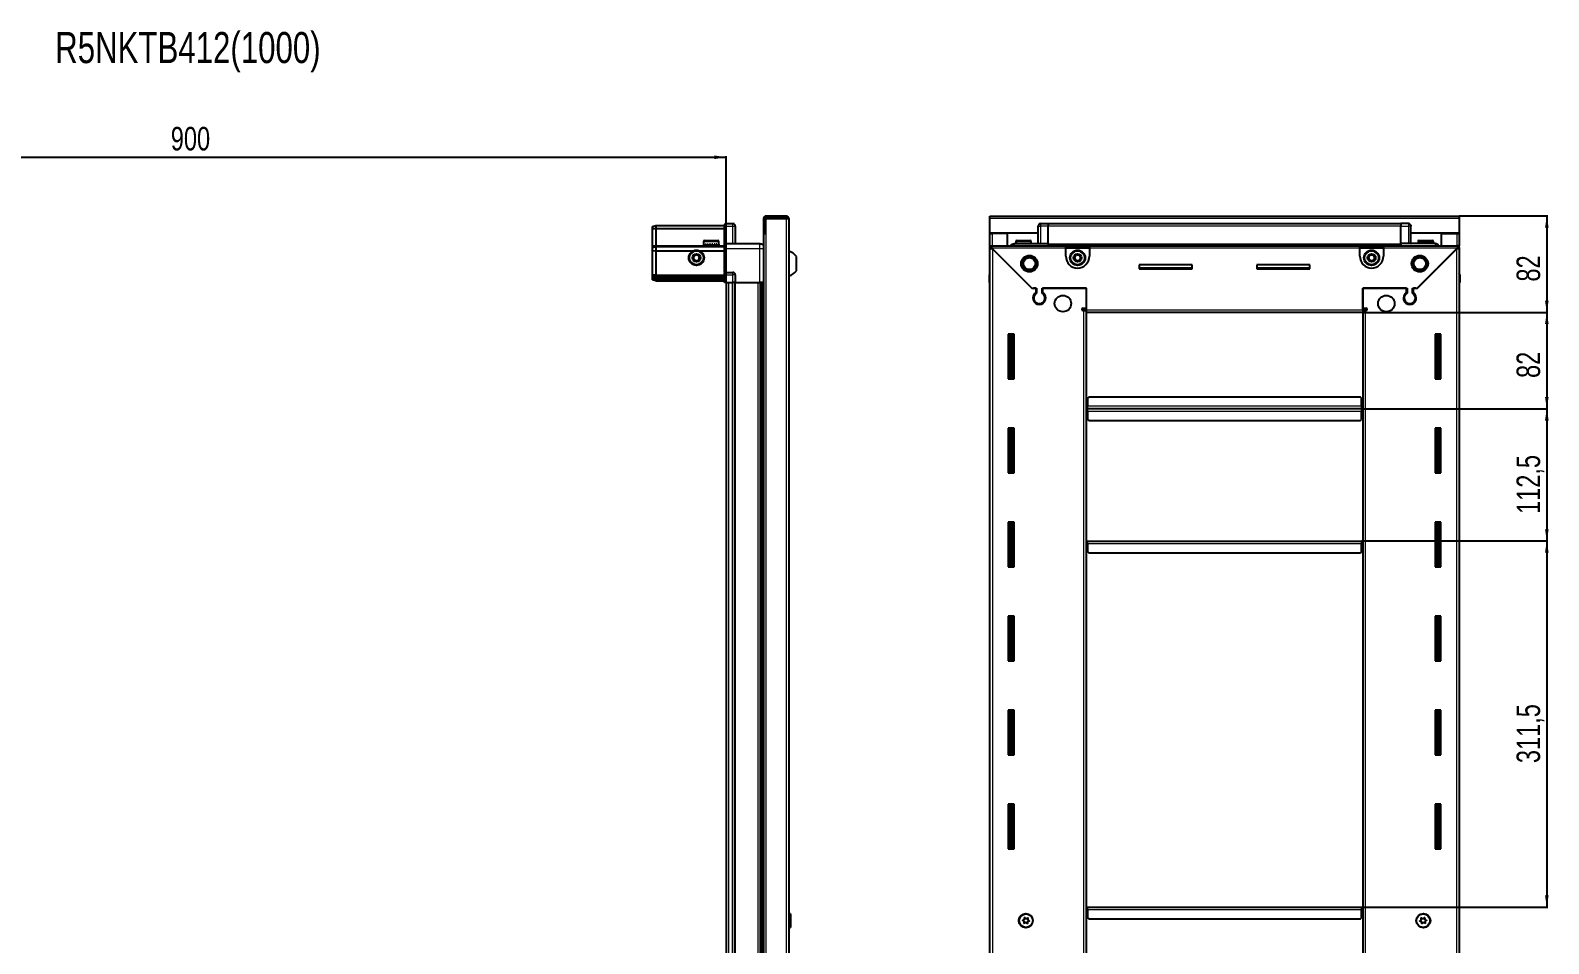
# Model space of a CAD drawing. Header units: millimetres. Extents: x 964 to 3295, y -1059 to 1451.
# Drawn here: x 2004 to 3295, y 674 to 1451 of the extents above; entities that cross this region are included whole.
import ezdxf

# ---------------------------------------------------------------- set-up
doc = ezdxf.new("R2010")
doc.units = ezdxf.units.MM
doc.layers.add('FORMAT', color=7, linetype='Continuous')
doc.styles.add('SLDTEXTSTYLE0', font='TXT', dxfattribs={"width": 0.75})
doc.dimstyles.new('SLDDIMSTYLE0', dxfattribs={"dimtxt": 20, "dimasz": 10, "dimexe": 0, "dimexo": 0.0625, "dimgap": 5, "dimtad": 2, "dimdec": 1, "dimrnd": 1e-09, "dimzin": 12, "dimdsep": 46, "dimtxsty": 'SLDTEXTSTYLE0', "dimsah": 1, "dimcen": 0.09, "dimadec": 0, "dimazin": 3, "dimtfac": 1, "dimtofl": 0, "dimtmove": 0, "dimatfit": 3, "dimfxl": 0, "dimfrac": 2, "dimtolj": 1, "dimtzin": 12, "dimarcsym": 0})

# ---------------------------------------------------------------- blocks, each defined once
blk = doc.blocks.new('_D_5')
at = {"layer": 'FORMAT'}
for p, q in [((1695.1, 1236.6), (1695.1, 1344.1)), ((1695.1, 1343.1), (2595.1, 1343.1)), ((2595.1, 1236.6), (2595.1, 1344.1))]:
    blk.add_line(p, q, dxfattribs=at)
for points in [[(1695.1, 1343.1), (1705.1, 1341.5), (1705.1, 1344.6)], [(2595.1, 1343.1), (2585.1, 1344.6), (2585.1, 1341.5)]]:
    blk.add_solid(points, dxfattribs=at)
at = {"layer": 'FORMAT', "insert": (2123, 1368.9), "char_height": 20, "attachment_point": 1, "style": 'SLDTEXTSTYLE0'}
blk.add_mtext('900', dxfattribs=at)
blk = doc.blocks.new('_D_6')
at = {"layer": 'FORMAT'}
for p, q in [((3218.5, 1293.1), (3294, 1293.1)), ((3293, 1293.1), (3293, 1211.1)), ((3136.5, 1211.1), (3294, 1211.1))]:
    blk.add_line(p, q, dxfattribs=at)
for points in [[(3293, 1293.1), (3291.5, 1283.1), (3294.6, 1283.1)], [(3293, 1211.1), (3294.6, 1221.1), (3291.5, 1221.1)]]:
    blk.add_solid(points, dxfattribs=at)
at = {"layer": 'FORMAT', "insert": (3267.3, 1237.3), "char_height": 20, "attachment_point": 1, "rotation": 90, "style": 'SLDTEXTSTYLE0'}
blk.add_mtext('82', dxfattribs=at)
blk = doc.blocks.new('_D_7')
at = {"layer": 'FORMAT'}
for p, q in [((3136.5, 1211.1), (3294, 1211.1)), ((3293, 1211.1), (3293, 1129.1)), ((3135.5, 1129.1), (3294, 1129.1))]:
    blk.add_line(p, q, dxfattribs=at)
for points in [[(3293, 1211.1), (3291.5, 1201.1), (3294.6, 1201.1)], [(3293, 1129.1), (3294.6, 1139.1), (3291.5, 1139.1)]]:
    blk.add_solid(points, dxfattribs=at)
at = {"layer": 'FORMAT', "insert": (3267.3, 1155.3), "char_height": 20, "attachment_point": 1, "rotation": 90, "style": 'SLDTEXTSTYLE0'}
blk.add_mtext('82', dxfattribs=at)
blk = doc.blocks.new('_D_8')
at = {"layer": 'FORMAT'}
for p, q in [((3135.5, 1129.1), (3294, 1129.1)), ((3293, 1129.1), (3293, 1016.6)), ((3135.5, 1016.6), (3294, 1016.6))]:
    blk.add_line(p, q, dxfattribs=at)
for points in [[(3293, 1129.1), (3291.5, 1119.1), (3294.6, 1119.1)], [(3293, 1016.6), (3294.6, 1026.6), (3291.5, 1026.6)]]:
    blk.add_solid(points, dxfattribs=at)
at = {"layer": 'FORMAT', "insert": (3267.3, 1039.6), "char_height": 20, "attachment_point": 1, "rotation": 90, "style": 'SLDTEXTSTYLE0'}
blk.add_mtext('112,5', dxfattribs=at)
blk = doc.blocks.new('_D_9')
at = {"layer": 'FORMAT'}
for p, q in [((3135.5, 1016.6), (3294, 1016.6)), ((3293, 1016.6), (3293, 705.1)), ((3135.5, 705.1), (3294, 705.1))]:
    blk.add_line(p, q, dxfattribs=at)
for points in [[(3293, 1016.6), (3291.5, 1006.6), (3294.6, 1006.6)], [(3293, 705.1), (3294.6, 715.1), (3291.5, 715.1)]]:
    blk.add_solid(points, dxfattribs=at)
at = {"layer": 'FORMAT', "insert": (3267.3, 827.6), "char_height": 20, "attachment_point": 1, "rotation": 90, "style": 'SLDTEXTSTYLE0'}
blk.add_mtext('311,5', dxfattribs=at)

msp = doc.modelspace()

# ---------------------------------------------------------------- linework, layer by layer
at = {"color": 7, "linetype": 'Continuous', "lineweight": 25}
for p, q in [((2646.38, 1293.07), (2629.08, 1293.07)), ((2646.38, 1291.57), (2629.08, 1291.57)), ((2646.38, 1291.57), (2646.38, 1293.07)), ((2819.54, 1293.07), (3218.54, 1293.07)), ((2819.54, 1290.97), (2819.54, 1293.07)), ((3218.54, 1293.07), (3218.54, 1290.97)), ((2532.48, 1284.27), (2535.48, 1285.07)), ((2532.48, 1282.42), (2532.48, 1284.27)), ((2532.48, 1282.42), (2535.48, 1282.57)), ((2532.48, 1268.07), (2532.48, 1282.42)), ((2535.48, 1285.07), (2535.48, 1282.57)), ((2535.48, 1285.07), (2593.78, 1285.07)), ((2535.48, 1282.57), (2535.48, 1268.07)), ((2535.48, 1282.57), (2593.78, 1282.57)), ((2594.65, 1286.57), (2593.78, 1286.07)), ((2594.65, 1286.57), (2593.78, 1286.07)), ((2593.78, 1286.07), (2593.78, 1284.57)), ((2593.78, 1269.77), (2593.78, 1284.57)), ((2594.98, 1286.57), (2594.65, 1286.57)), ((2594.98, 1286.57), (2594.65, 1286.57)), ((2594.98, 1286.57), (2594.98, 1286.57)), ((2594.98, 1284.57), (2594.98, 1286.57)), ((2594.98, 1286.57), (2600.98, 1286.57)), ((2594.98, 1284.57), (2594.98, 1269.77)), ((2602.98, 1284.57), (2602.98, 1269.57)), ((2626.88, 1278.07), (2626.88, 109.07)), ((2626.88, 1278.07), (2628.98, 1278.07)), ((2626.98, 1290.97), (2626.98, 1278.57)), ((2626.98, 1278.57), (2628.48, 1278.57)), ((2628.48, 1290.97), (2628.48, 1278.57)), ((2628.98, 1278.07), (2628.98, 1290.97)), ((2628.98, 1290.97), (2646.38, 1290.97)), ((2646.38, 1290.97), (2648.48, 1290.97)), ((2648.48, 1290.97), (2648.48, 96.17)), ((2819.54, 1278.57), (2819.54, 1290.97)), ((2860.54, 1278.57), (2819.54, 1278.57)), ((2819.54, 1278.07), (2819.54, 1278.57)), ((2819.54, 1278.07), (2821.64, 1278.07)), ((2819.54, 1267.82), (2819.54, 1278.07)), ((2821.04, 1278.07), (2821.04, 1278.57)), ((2834.54, 1278.07), (2821.64, 1278.07)), ((2834.54, 1267.82), (2834.54, 1278.07)), ((2860.54, 1269.57), (2860.54, 1284.57)), ((2861.22, 1286.07), (2861.22, 1286.07)), ((2862.54, 1286.57), (2869.04, 1286.57)), ((2862.54, 1286.57), (2869.04, 1286.57)), ((2869.04, 1286.57), (2869.04, 1286.57)), ((2869.04, 1286.57), (2869.04, 1286.57)), ((2869.04, 1286.57), (2869.04, 1284.57)), ((3169.04, 1286.42), (2869.04, 1286.42)), ((2869.04, 1269.57), (2869.04, 1284.57)), ((3169.04, 1286.57), (3169.04, 1286.57)), ((3175.54, 1286.57), (3169.04, 1286.57)), ((3175.54, 1286.57), (3169.04, 1286.57)), ((3169.04, 1286.57), (3169.04, 1284.57)), ((3169.04, 1269.57), (3169.04, 1284.57)), ((3177.54, 1284.57), (3177.54, 1284.57)), ((3177.54, 1269.57), (3177.54, 1284.57)), ((3218.54, 1278.57), (3177.54, 1278.57)), ((3203.54, 1267.82), (3203.54, 1278.07)), ((3203.54, 1278.07), (3216.44, 1278.07)), ((3216.44, 1278.07), (3218.54, 1278.07)), ((3217.04, 1278.07), (3217.04, 1278.57)), ((3218.54, 1290.97), (3218.54, 1278.57)), ((3218.54, 1278.07), (3218.54, 1278.57)), ((3218.54, 1278.07), (3218.54, 1267.82)), ((2532.48, 1266.27), (2532.48, 1268.07)), ((2532.48, 1266.27), (2535.48, 1267.07)), ((2532.48, 1263.24), (2532.48, 1266.27)), ((2535.48, 1268.07), (2535.48, 1267.07)), ((2535.48, 1267.07), (2535.48, 1263.57)), ((2535.48, 1267.07), (2593.78, 1267.07)), ((2575.98, 1271.47), (2575.98, 1268.57)), ((2575.98, 1268.57), (2576.02, 1268.57)), ((2576.14, 1269.07), (2576.02, 1269.07)), ((2576.02, 1269.07), (2576.02, 1268.57)), ((2576.02, 1268.57), (2576.14, 1268.57)), ((2576.14, 1269.07), (2576.14, 1268.57)), ((2576.14, 1268.57), (2576.55, 1268.57)), ((2576.89, 1269.07), (2576.55, 1269.07)), ((2576.55, 1269.07), (2576.55, 1268.57)), ((2576.55, 1268.57), (2576.89, 1268.57)), ((2576.78, 1272.27), (2588.18, 1272.27)), ((2576.89, 1269.07), (2576.89, 1268.57)), ((2576.89, 1268.57), (2577.66, 1268.57)), ((2578.19, 1269.07), (2577.66, 1269.07)), ((2577.66, 1269.07), (2577.66, 1268.57)), ((2577.66, 1268.57), (2578.19, 1268.57)), ((2578.08, 1268.57), (2578.08, 1268.47)), ((2578.08, 1268.47), (2586.88, 1268.47)), ((2578.19, 1269.07), (2578.19, 1268.57)), ((2578.19, 1268.57), (2579.25, 1268.57)), ((2578.48, 1268.07), (2579.17, 1267.59)), ((2578.48, 1268.07), (2586.48, 1268.07)), ((2579.17, 1267.59), (2578.48, 1267.1)), ((2578.48, 1267.1), (2578.48, 1267.07)), ((2578.48, 1267.1), (2586.48, 1267.1)), ((2579.17, 1267.59), (2585.79, 1267.59)), ((2579.91, 1269.07), (2579.25, 1269.07)), ((2579.25, 1269.07), (2579.25, 1268.57)), ((2579.25, 1268.57), (2579.91, 1268.57)), ((2579.91, 1269.07), (2579.91, 1268.57)), ((2579.91, 1268.57), (2581.15, 1268.57)), ((2581.88, 1269.07), (2581.15, 1269.07)), ((2581.15, 1269.07), (2581.15, 1268.57)), ((2581.15, 1268.57), (2581.58, 1268.57)), ((2581.58, 1269.07), (2581.58, 1268.57)), ((2581.88, 1269.07), (2581.88, 1268.57)), ((2581.88, 1268.57), (2583.18, 1268.57)), ((2583.9, 1269.07), (2583.18, 1269.07)), ((2583.18, 1269.07), (2583.18, 1268.57)), ((2583.45, 1269.07), (2583.45, 1268.57)), ((2583.45, 1268.57), (2583.9, 1268.57)), ((2583.9, 1269.07), (2583.9, 1268.57)), ((2583.9, 1268.57), (2585.14, 1268.57)), ((2585.8, 1269.07), (2585.14, 1269.07)), ((2585.14, 1269.07), (2585.14, 1268.57)), ((2585.14, 1268.57), (2585.8, 1268.57)), ((2585.79, 1267.59), (2586.48, 1268.07)), ((2586.48, 1267.1), (2585.79, 1267.59)), ((2585.8, 1269.07), (2585.8, 1268.57)), ((2585.8, 1268.57), (2586.84, 1268.57)), ((2586.48, 1267.07), (2586.48, 1267.1)), ((2587.36, 1269.07), (2586.84, 1269.07)), ((2586.84, 1269.07), (2586.84, 1268.57)), ((2586.84, 1268.57), (2587.36, 1268.57)), ((2586.88, 1268.47), (2586.88, 1268.57)), ((2587.36, 1269.07), (2587.36, 1268.57)), ((2587.36, 1268.57), (2588.12, 1268.57)), ((2588.45, 1269.07), (2588.12, 1269.07)), ((2588.12, 1269.07), (2588.12, 1268.57)), ((2588.12, 1268.57), (2588.45, 1268.57)), ((2588.45, 1269.07), (2588.45, 1268.57)), ((2588.45, 1268.57), (2588.84, 1268.57)), ((2588.95, 1269.07), (2588.84, 1269.07)), ((2588.84, 1269.07), (2588.84, 1268.57)), ((2588.84, 1268.57), (2588.95, 1268.57)), ((2588.95, 1269.07), (2588.95, 1268.57)), ((2588.95, 1268.57), (2588.98, 1268.57)), ((2588.98, 1268.57), (2588.98, 1271.47)), ((2593.78, 1269.57), (2593.78, 1269.77)), ((2594.98, 1269.57), (2593.78, 1269.57)), ((2593.78, 1265.57), (2593.78, 1269.57)), ((2593.78, 1245.27), (2593.78, 1265.57)), ((2594.98, 1269.77), (2594.98, 1269.57)), ((2594.98, 1269.57), (2594.98, 1265.57)), ((2594.98, 1269.57), (2623.98, 1269.57)), ((2594.98, 1265.57), (2594.98, 1245.27)), ((2819.54, 1266.32), (2819.54, 1267.82)), ((2819.54, 1267.82), (2820.54, 1267.82)), ((2819.54, 1265.82), (2819.54, 1266.32)), ((2819.54, 1266.32), (2820.54, 1266.32)), ((2819.54, 121.32), (2819.54, 1265.82)), ((2821.04, 1265.82), (2819.54, 1265.82)), ((2820.54, 1267.82), (2884.04, 1267.82)), ((2820.54, 1266.32), (2820.54, 1267.82)), ((2821.14, 1265.72), (2855.04, 1231.82)), ((2855.74, 1231.12), (2821.64, 1265.22)), ((2840.04, 1269.57), (2869.04, 1269.57)), ((2841.54, 1271.47), (2841.54, 1269.57)), ((2842.34, 1272.27), (2853.74, 1272.27)), ((2854.54, 1269.57), (2854.54, 1271.47)), ((2869.04, 1269.57), (2869.04, 1269.07)), ((2869.04, 1268.42), (3169.04, 1268.42)), ((2884.04, 1265.72), (2884.04, 1267.82)), ((2884.04, 1267.82), (2904.04, 1267.82)), ((2884.04, 1266.32), (2904.04, 1266.32)), ((2884.04, 1258.82), (2884.04, 1265.72)), ((2904.04, 1267.82), (2904.04, 1265.72)), ((2904.04, 1267.82), (3134.04, 1267.82)), ((2904.04, 1265.72), (2904.04, 1258.82)), ((3134.04, 1265.72), (3134.04, 1267.82)), ((3134.04, 1267.82), (3154.04, 1267.82)), ((3134.04, 1266.32), (3154.04, 1266.32)), ((3134.04, 1258.82), (3134.04, 1265.72)), ((3154.04, 1267.82), (3217.54, 1267.82)), ((3154.04, 1267.82), (3154.04, 1265.72)), ((3154.04, 1265.72), (3154.04, 1258.82)), ((3198.04, 1269.57), (3169.04, 1269.57)), ((3169.04, 1269.57), (3169.04, 1269.07)), ((3216.44, 1265.22), (3182.34, 1231.12)), ((3183.04, 1231.82), (3216.94, 1265.72)), ((3183.54, 1271.47), (3183.54, 1269.57)), ((3184.34, 1272.27), (3195.74, 1272.27)), ((3196.54, 1269.57), (3196.54, 1271.47)), ((3217.04, 1265.82), (3218.54, 1265.82)), ((3217.54, 1266.32), (3217.54, 1267.82)), ((3217.54, 1267.82), (3218.54, 1267.82)), ((3217.54, 1266.32), (3218.54, 1266.32)), ((3218.54, 1266.32), (3218.54, 1267.82)), ((3218.54, 1266.32), (3218.54, 1265.82)), ((3218.54, 1265.82), (3218.54, 121.32)), ((2535.48, 1263.57), (2532.48, 1263.24)), ((2532.48, 1243.07), (2532.48, 1263.24)), ((2535.48, 1263.57), (2535.48, 1243.07)), ((2535.48, 1263.57), (2567.48, 1263.57)), ((2572.48, 1263.57), (2593.78, 1263.57)), ((2655.08, 1246.57), (2655.08, 1258.57)), ((2532.48, 1241.27), (2532.48, 1243.07)), ((2535.48, 1242.07), (2532.48, 1241.27)), ((2532.48, 1240.53), (2532.48, 1241.27)), ((2535.48, 1241.07), (2532.48, 1240.53)), ((2532.48, 1240.03), (2532.48, 1240.53)), ((2532.48, 1238.87), (2532.48, 1240.03)), ((2535.48, 1239.57), (2532.48, 1240.03)), ((2535.48, 1243.07), (2535.48, 1242.07)), ((2535.48, 1242.07), (2535.48, 1241.07)), ((2535.48, 1242.07), (2593.78, 1242.07)), ((2535.48, 1241.07), (2535.48, 1239.57)), ((2535.48, 1241.07), (2593.78, 1241.07)), ((2535.48, 1239.57), (2535.48, 1238.07)), ((2535.48, 1239.57), (2593.78, 1239.57)), ((2593.78, 1245.07), (2593.78, 1245.27)), ((2594.98, 1245.07), (2593.78, 1245.07)), ((2593.78, 1245.07), (2593.78, 1244.39)), ((2593.78, 1236.57), (2593.78, 1244.39)), ((2594.65, 1243.07), (2594.65, 1236.57)), ((2594.98, 1245.27), (2594.98, 1245.07)), ((2594.98, 1243.07), (2594.98, 1245.07)), ((2594.98, 1245.07), (2600.98, 1245.07)), ((2594.98, 1243.07), (2594.98, 1245.07)), ((2594.98, 1243.07), (2594.98, 1236.57)), ((2602.98, 1243.07), (2602.98, 1236.57)), ((2819.04, 1243.07), (2819.04, 1236.57)), ((2819.04, 1236.57), (2819.04, 1243.07)), ((2991.54, 1251.57), (2946.54, 1251.57)), ((2946.54, 1251.57), (2946.54, 1248.07)), ((2991.54, 1248.82), (2946.54, 1248.82)), ((2946.54, 1248.07), (2991.54, 1248.07)), ((2991.54, 1248.07), (2991.54, 1251.57)), ((3091.54, 1251.57), (3046.54, 1251.57)), ((3046.54, 1251.57), (3046.54, 1248.07)), ((3091.54, 1248.82), (3046.54, 1248.82)), ((3046.54, 1248.07), (3091.54, 1248.07)), ((3091.54, 1248.07), (3091.54, 1251.57)), ((3218.54, 1244.39), (3218.54, 1244.39)), ((3219.04, 1243.07), (3219.04, 1236.57)), ((3219.04, 1236.57), (3219.04, 1243.07)), ((2535.48, 1238.07), (2532.48, 1238.87)), ((2535.48, 1238.07), (2593.78, 1238.07)), ((2594.65, 1236.57), (2593.78, 1236.57)), ((2594.98, 1236.57), (2594.65, 1236.57)), ((2594.98, 1236.57), (2600.98, 1236.57)), ((2595.13, 1236.57), (2595.13, 150.57)), ((2602.98, 1236.57), (2600.98, 1236.57)), ((2602.33, 1236.57), (2602.33, 150.57)), ((2602.98, 1236.57), (2623.98, 1236.57)), ((2625.01, 150.57), (2625.01, 1236.57)), ((2625.04, 150.57), (2625.04, 1236.57)), ((2626.83, 1236.57), (2626.83, 150.57)), ((2819.04, 1236.57), (2819.04, 1236.57)), ((2819.54, 1236.57), (2819.04, 1236.57)), ((2819.19, 1236.57), (2819.19, 150.57)), ((2855.04, 1231.82), (2859.24, 1231.82)), ((2856.44, 1231.82), (2855.74, 1231.12)), ((2858.54, 1231.82), (2856.44, 1231.82)), ((2858.54, 1231.82), (2858.54, 1227.93)), ((2859.24, 1231.82), (2859.24, 1227.53)), ((2863.84, 1231.82), (2901.54, 1231.82)), ((2863.84, 1227.53), (2863.84, 1231.82)), ((2864.54, 1227.93), (2864.54, 1231.82)), ((2901.54, 1231.82), (2864.54, 1231.82)), ((2901.54, 1213.17), (2901.54, 1231.82)), ((2901.54, 1214.57), (2901.54, 1231.82)), ((3136.54, 1231.82), (3174.24, 1231.82)), ((3136.54, 1213.17), (3136.54, 1231.82)), ((3136.54, 1231.82), (3136.54, 1214.57)), ((3173.54, 1231.82), (3136.54, 1231.82)), ((3173.54, 1231.82), (3173.54, 1227.93)), ((3174.24, 1231.82), (3174.24, 1227.53)), ((3178.84, 1231.82), (3183.04, 1231.82)), ((3178.84, 1227.53), (3178.84, 1231.82)), ((3181.64, 1231.82), (3179.54, 1231.82)), ((3179.54, 1227.93), (3179.54, 1231.82)), ((3182.34, 1231.12), (3181.64, 1231.82)), ((3218.54, 1236.57), (3219.04, 1236.57)), ((3218.89, 150.57), (3218.89, 1236.57)), ((3219.04, 1236.57), (3219.04, 1236.57)), ((3219.04, 1236.57), (3219.04, 1236.57)), ((2859.54, 1218.96), (2859.54, 1218.2)), ((2898.69, 1214.57), (2901.54, 1214.57)), ((2901.54, 1213.57), (2899.54, 1213.57)), ((2899.54, 1213.57), (2899.54, 1212.57)), ((3136.54, 1214.57), (3139.39, 1214.57)), ((3138.54, 1213.57), (3136.54, 1213.57)), ((3138.54, 1212.57), (3138.54, 1213.57)), ((3178.54, 1218.96), (3178.54, 1218.2)), ((2899.44, 1212.57), (2898.69, 1212.57)), ((2899.44, 1212.57), (2901.54, 1212.57)), ((2901.54, 1211.07), (2901.54, 1213.17)), ((3136.54, 1211.07), (2901.54, 1211.07)), ((2901.54, 176.07), (2901.54, 1211.07)), ((3136.54, 1213.17), (3136.54, 1211.07)), ((3136.54, 1212.57), (3138.64, 1212.57)), ((3136.54, 1211.07), (3136.54, 176.07)), ((3139.39, 1212.57), (3138.64, 1212.57)), ((2840.04, 1192.57), (2835.04, 1192.57)), ((2835.04, 1192.57), (2835.04, 1154.57)), ((2837.19, 1154.57), (2837.19, 1192.57)), ((2838.98, 1154.57), (2838.98, 1192.57)), ((2839.02, 1154.57), (2839.02, 1192.57)), ((2840.04, 1154.57), (2840.04, 1192.57)), ((3198.04, 1192.57), (3198.04, 1154.57)), ((3203.04, 1192.57), (3198.04, 1192.57)), ((3199.06, 1192.57), (3199.06, 1154.57)), ((3199.1, 1192.57), (3199.1, 1154.57)), ((3200.89, 1192.57), (3200.89, 1154.57)), ((3203.04, 1154.57), (3203.04, 1192.57)), ((2835.04, 1154.57), (2840.04, 1154.57)), ((3198.04, 1154.57), (3203.04, 1154.57)), ((2903.54, 1139.07), (2902.54, 1138.07)), ((2902.54, 1138.07), (2902.54, 1131.17)), ((3134.54, 1139.07), (2903.54, 1139.07)), ((3135.54, 1138.07), (3134.54, 1139.07)), ((3135.54, 1131.17), (3135.54, 1138.07)), ((2902.29, 1129.07), (2901.54, 1129.07)), ((2902.54, 1131.92), (2902.29, 1131.92)), ((2902.29, 1131.92), (2902.29, 1129.07)), ((2902.29, 1129.07), (2902.29, 1126.22)), ((2902.29, 1126.22), (2902.54, 1126.22)), ((2902.54, 1129.07), (2902.54, 1131.17)), ((2902.54, 1126.97), (2902.54, 1129.07)), ((3135.54, 1129.07), (2902.54, 1129.07)), ((2902.54, 1126.97), (2902.54, 1120.07)), ((3135.79, 1131.92), (3135.54, 1131.92)), ((3135.54, 1131.17), (3135.54, 1129.07)), ((3135.54, 1129.07), (3135.54, 1126.97)), ((3135.54, 1120.07), (3135.54, 1126.97)), ((3135.54, 1126.22), (3135.79, 1126.22)), ((3135.79, 1129.07), (3135.79, 1131.92)), ((3135.79, 1126.22), (3135.79, 1129.07)), ((3136.54, 1129.07), (3135.79, 1129.07)), ((2840.04, 1112.57), (2835.04, 1112.57)), ((2835.04, 1112.57), (2835.04, 1074.57)), ((2837.19, 1074.57), (2837.19, 1112.57)), ((2838.98, 1074.57), (2838.98, 1112.57)), ((2839.02, 1074.57), (2839.02, 1112.57)), ((2840.04, 1074.57), (2840.04, 1112.57)), ((2902.54, 1120.07), (2903.54, 1119.07)), ((2903.54, 1119.07), (3134.54, 1119.07)), ((3134.54, 1119.07), (3135.54, 1120.07)), ((3198.04, 1112.57), (3198.04, 1074.57)), ((3203.04, 1112.57), (3198.04, 1112.57)), ((3199.06, 1112.57), (3199.06, 1074.57)), ((3199.1, 1112.57), (3199.1, 1074.57)), ((3200.89, 1112.57), (3200.89, 1074.57)), ((3203.04, 1074.57), (3203.04, 1112.57)), ((2835.04, 1074.57), (2840.04, 1074.57)), ((3198.04, 1074.57), (3203.04, 1074.57)), ((2840.04, 1032.57), (2835.04, 1032.57)), ((2835.04, 1032.57), (2835.04, 994.57)), ((2837.19, 994.57), (2837.19, 1032.57)), ((2838.98, 994.57), (2838.98, 1032.57)), ((2839.02, 994.57), (2839.02, 1032.57)), ((2840.04, 994.57), (2840.04, 1032.57)), ((3198.04, 1032.57), (3198.04, 994.57)), ((3203.04, 1032.57), (3198.04, 1032.57)), ((3199.06, 1032.57), (3199.06, 994.57)), ((3199.1, 1032.57), (3199.1, 994.57)), ((3200.89, 1032.57), (3200.89, 994.57)), ((3203.04, 994.57), (3203.04, 1032.57)), ((2901.54, 1016.57), (2902.29, 1016.57)), ((2902.29, 1016.57), (2902.29, 1013.72)), ((2902.29, 1013.72), (2902.54, 1013.72)), ((2902.54, 1016.57), (3135.54, 1016.57)), ((2902.54, 1014.47), (2902.54, 1016.57)), ((2902.54, 1014.47), (2902.54, 1007.57)), ((2902.54, 1007.57), (2903.54, 1006.57)), ((3134.54, 1006.57), (3135.54, 1007.57)), ((3135.54, 1016.57), (3135.54, 1014.47)), ((3135.54, 1007.57), (3135.54, 1014.47)), ((3135.54, 1013.72), (3135.79, 1013.72)), ((3135.79, 1013.72), (3135.79, 1016.57)), ((3135.79, 1016.57), (3136.54, 1016.57)), ((2835.04, 994.57), (2840.04, 994.57)), ((2903.54, 1006.57), (3134.54, 1006.57)), ((3198.04, 994.57), (3203.04, 994.57)), ((2840.04, 952.57), (2835.04, 952.57)), ((2835.04, 952.57), (2835.04, 914.57)), ((2837.19, 914.57), (2837.19, 952.57)), ((2838.98, 914.57), (2838.98, 952.57)), ((2839.02, 914.57), (2839.02, 952.57)), ((2840.04, 914.57), (2840.04, 952.57)), ((3198.04, 952.57), (3198.04, 914.57)), ((3203.04, 952.57), (3198.04, 952.57)), ((3199.06, 952.57), (3199.06, 914.57)), ((3199.1, 952.57), (3199.1, 914.57)), ((3200.89, 952.57), (3200.89, 914.57)), ((3203.04, 914.57), (3203.04, 952.57)), ((2835.04, 914.57), (2840.04, 914.57)), ((3198.04, 914.57), (3203.04, 914.57)), ((2840.04, 872.57), (2835.04, 872.57)), ((2835.04, 872.57), (2835.04, 834.57)), ((2837.19, 834.57), (2837.19, 872.57)), ((2838.98, 834.57), (2838.98, 872.57)), ((2839.02, 834.57), (2839.02, 872.57)), ((2840.04, 834.57), (2840.04, 872.57)), ((3198.04, 872.57), (3198.04, 834.57)), ((3203.04, 872.57), (3198.04, 872.57)), ((3199.06, 872.57), (3199.06, 834.57)), ((3199.1, 872.57), (3199.1, 834.57)), ((3200.89, 872.57), (3200.89, 834.57)), ((3203.04, 834.57), (3203.04, 872.57)), ((2835.04, 834.57), (2840.04, 834.57)), ((3198.04, 834.57), (3203.04, 834.57)), ((2840.04, 792.57), (2835.04, 792.57)), ((2835.04, 792.57), (2835.04, 754.57)), ((2837.19, 754.57), (2837.19, 792.57)), ((2838.98, 754.57), (2838.98, 792.57)), ((2839.02, 754.57), (2839.02, 792.57)), ((2840.04, 754.57), (2840.04, 792.57)), ((3198.04, 792.57), (3198.04, 754.57)), ((3203.04, 792.57), (3198.04, 792.57)), ((3199.06, 792.57), (3199.06, 754.57)), ((3199.1, 792.57), (3199.1, 754.57)), ((3200.89, 792.57), (3200.89, 754.57)), ((3203.04, 754.57), (3203.04, 792.57)), ((2835.04, 754.57), (2840.04, 754.57)), ((3198.04, 754.57), (3203.04, 754.57)), ((2649.47, 699.36), (2648.48, 698.37)), ((2649.98, 699.36), (2649.47, 699.36)), ((2649.47, 699.36), (2649.47, 687.79)), ((2649.98, 699.36), (2649.98, 687.79)), ((2901.54, 705.07), (2902.29, 705.07)), ((2902.29, 705.07), (2902.29, 702.22)), ((2902.29, 702.22), (2902.54, 702.22)), ((2902.54, 702.97), (2902.54, 705.07)), ((2902.54, 705.07), (3135.54, 705.07)), ((2902.54, 702.97), (2902.54, 696.07)), ((3135.54, 705.07), (3135.54, 702.97)), ((3135.54, 696.07), (3135.54, 702.97)), ((3135.54, 702.22), (3135.79, 702.22)), ((3135.79, 702.22), (3135.79, 705.07)), ((3135.79, 705.07), (3136.54, 705.07)), ((2648.48, 688.77), (2649.47, 687.79)), ((2649.47, 687.79), (2649.98, 687.79)), ((2902.54, 696.07), (2903.54, 695.07)), ((2903.54, 695.07), (3134.54, 695.07)), ((3134.54, 695.07), (3135.54, 696.07))]:
    msp.add_line(p, q, dxfattribs=at)
at = {"color": 8, "linetype": 'Continuous', "lineweight": 18}
for p, q in [((2629.08, 1291.57), (2629.08, 1293.07)), ((2594.98, 1284.57), (2593.78, 1284.57)), ((2594.98, 1284.57), (2600.98, 1284.57)), ((2600.98, 1284.57), (2600.98, 1286.57)), ((2600.98, 1269.57), (2600.98, 1284.57)), ((2600.98, 1284.57), (2602.98, 1284.57)), ((2628.48, 1290.97), (2626.98, 1290.97)), ((2628.98, 1278.07), (2628.98, 109.07)), ((2646.38, 1290.97), (2646.38, 96.17)), ((3218.54, 1290.97), (2819.54, 1290.97)), ((2821.64, 1278.07), (2821.64, 1278.57)), ((2821.64, 1267.82), (2821.64, 1278.07)), ((2860.54, 1284.57), (2862.54, 1284.57)), ((2862.54, 1286.57), (2862.54, 1284.57)), ((2862.54, 1284.57), (2862.54, 1269.57)), ((2869.04, 1284.57), (2862.54, 1284.57)), ((3169.04, 1284.42), (2869.04, 1284.42)), ((3169.04, 1284.57), (3175.54, 1284.57)), ((3175.54, 1286.57), (3175.54, 1284.57)), ((3175.54, 1284.57), (3175.54, 1269.57)), ((3177.54, 1284.57), (3175.54, 1284.57)), ((3216.44, 1278.57), (3216.44, 1278.07)), ((3216.44, 1278.07), (3216.44, 1267.82)), ((2532.48, 1268.07), (2535.48, 1268.07)), ((2535.48, 1268.07), (2578.48, 1268.07)), ((2575.98, 1271.47), (2588.98, 1271.47)), ((2586.48, 1268.07), (2593.78, 1268.07)), ((2593.78, 1269.77), (2594.98, 1269.77)), ((2594.98, 1265.57), (2593.78, 1265.57)), ((2594.98, 1265.57), (2623.98, 1265.57)), ((2623.98, 1236.57), (2623.98, 1265.57)), ((2884.04, 1265.72), (2821.14, 1265.72)), ((2821.64, 1265.22), (2821.64, 121.92)), ((2841.54, 1271.47), (2854.54, 1271.47)), ((3169.04, 1269.07), (2869.04, 1269.07)), ((3169.04, 1267.84), (2869.04, 1267.84)), ((2884.04, 1265.72), (2904.04, 1265.72)), ((3134.04, 1265.72), (2904.04, 1265.72)), ((3134.04, 1265.72), (3154.04, 1265.72)), ((3216.94, 1265.72), (3154.04, 1265.72)), ((3183.54, 1271.47), (3196.54, 1271.47)), ((3216.44, 121.92), (3216.44, 1265.22)), ((2535.48, 1243.07), (2532.48, 1243.07)), ((2535.48, 1243.07), (2593.78, 1243.07)), ((2593.78, 1245.27), (2594.98, 1245.27)), ((2594.98, 1243.07), (2594.65, 1243.07)), ((2594.98, 1243.07), (2600.98, 1243.07)), ((2600.98, 1243.07), (2600.98, 1245.07)), ((2602.98, 1243.07), (2600.98, 1243.07)), ((2600.98, 1236.57), (2600.98, 1243.07)), ((2819.54, 1243.07), (2819.04, 1243.07)), ((3218.54, 1243.07), (3219.04, 1243.07)), ((2597.13, 1236.57), (2597.13, 150.57)), ((2600.33, 1236.57), (2600.33, 150.57)), ((2602.98, 1236.57), (2602.98, 150.57)), ((2622.39, 150.57), (2622.39, 1236.57)), ((2623.8, 1236.57), (2623.8, 150.57)), ((2626.25, 150.57), (2626.25, 1236.57)), ((2899.44, 174.57), (2899.44, 1212.57)), ((2901.54, 1213.17), (3136.54, 1213.17)), ((3138.64, 1212.57), (3138.64, 174.57)), ((2836.54, 1192.57), (2836.54, 1154.57)), ((2837.78, 1192.57), (2837.78, 1154.57)), ((3200.3, 1154.57), (3200.3, 1192.57)), ((3201.54, 1154.57), (3201.54, 1192.57)), ((3135.54, 1131.17), (2902.54, 1131.17)), ((2902.54, 1126.97), (3135.54, 1126.97)), ((2836.54, 1112.57), (2836.54, 1074.57)), ((2837.78, 1112.57), (2837.78, 1074.57)), ((3200.3, 1074.57), (3200.3, 1112.57)), ((3201.54, 1074.57), (3201.54, 1112.57)), ((2836.54, 1032.57), (2836.54, 994.57)), ((2837.78, 1032.57), (2837.78, 994.57)), ((3200.3, 994.57), (3200.3, 1032.57)), ((3201.54, 994.57), (3201.54, 1032.57)), ((2902.54, 1014.47), (3135.54, 1014.47)), ((2836.54, 952.57), (2836.54, 914.57)), ((2837.78, 952.57), (2837.78, 914.57)), ((3200.3, 914.57), (3200.3, 952.57)), ((3201.54, 914.57), (3201.54, 952.57)), ((2836.54, 872.57), (2836.54, 834.57)), ((2837.78, 872.57), (2837.78, 834.57)), ((3200.3, 834.57), (3200.3, 872.57)), ((3201.54, 834.57), (3201.54, 872.57)), ((2836.54, 792.57), (2836.54, 754.57)), ((2837.78, 792.57), (2837.78, 754.57)), ((3200.3, 754.57), (3200.3, 792.57)), ((3201.54, 754.57), (3201.54, 792.57)), ((2902.54, 702.97), (3135.54, 702.97))]:
    msp.add_line(p, q, dxfattribs=at)
at = {"color": 7, "linetype": 'Continuous', "lineweight": 25, "flags": 128}
msp.add_lwpolyline([(3177.39, 1285.32), (3177.5, 1284.96), (3177.54, 1284.57)], dxfattribs=at)
at = {"color": 7, "linetype": 'Continuous', "lineweight": 25}
for centre, radius in [((2569.98, 1257.57), 6.5), ((2569.98, 1257.57), 3.46), ((2853.04, 1252.57), 7), ((2853.04, 1252.57), 6.03), ((2853.04, 1252.57), 5.1), ((2894.04, 1257.57), 6.5), ((2894.04, 1257.57), 3.46), ((3144.04, 1257.57), 6.5), ((3144.04, 1257.57), 3.46), ((3185.04, 1252.57), 7), ((3185.04, 1252.57), 6.03), ((3185.04, 1252.57), 5.1), ((2881.54, 1218.57), 7), ((3156.54, 1218.57), 7), ((2850.04, 693.57), 6), ((2850.19, 693.57), 5.79), ((3188.04, 693.57), 6), ((3187.89, 693.57), 5.79), ((2850.19, 693.57), 1.85), ((3187.89, 693.57), 1.85)]:
    msp.add_circle(centre, radius, dxfattribs=at)
at = {"color": 8, "linetype": 'Continuous', "lineweight": 18}
for centre in [(2569.98, 1257.57), (2894.04, 1257.57), (3144.04, 1257.57)]:
    msp.add_circle(centre, 5.7, dxfattribs=at)
at = {"color": 7, "linetype": 'Continuous', "lineweight": 25}
for centre, radius, start, end in [((2629.08, 1290.97), 2.1, 90, 180), ((2629.08, 1290.97), 0.6, 90, 180), ((2646.38, 1290.97), 2.1, 0, 90), ((2646.38, 1290.97), 0.6, 0, 90), ((2600.98, 1284.57), 2, 360, 90), ((2862.54, 1284.57), 2, 90, 180), ((2862.54, 1284.57), 2, 123.94202, 131.40962), ((2862.54, 1284.57), 2, 90, 108.58003), ((3175.54, 1284.57), 2, 0, 90), ((2576.78, 1271.47), 0.8, 90, 180), ((2578.08, 1268.07), 0.4, 0, 90), ((2586.88, 1268.07), 0.4, 90, 180), ((2588.18, 1271.47), 0.8, 0, 90), ((2842.34, 1271.47), 0.8, 90, 180), ((2853.74, 1271.47), 0.8, 0, 90), ((2860.34, 1269.77), 0.2, 270, 0), ((3177.74, 1269.77), 0.2, 180, 270), ((3184.34, 1271.47), 0.8, 90, 180), ((3195.74, 1271.47), 0.8, 0, 90), ((2569.98, 1257.57), 2.5, 120.74103, 180.74103), ((2569.98, 1257.57), 2.5, 180.74103, 240.74103), ((2569.98, 1257.57), 2.5, 60.74103, 120.74103), ((2569.98, 1257.57), 2.5, 240.74103, 300.74103), ((2569.98, 1257.57), 2.5, 0.74103, 60.74103), ((2569.98, 1257.57), 2.5, 300.74103, 0.74103), ((2645.46, 1251.55), 11.91, 36.1266, 75.29965), ((2894.04, 1258.82), 10, 180, 270), ((2894.04, 1257.57), 2.5, 134.01559, 194.01559), ((2894.04, 1257.57), 2.5, 194.01559, 254.01559), ((2894.04, 1257.57), 2.5, 74.01559, 134.01559), ((2894.04, 1257.57), 2.5, 254.01559, 314.01559), ((2894.04, 1258.82), 10, 270, 0), ((2894.04, 1257.57), 2.5, 14.01559, 74.01559), ((2894.04, 1257.57), 2.5, 314.01559, 14.01559), ((3144.04, 1258.82), 10, 180, 270), ((3144.04, 1257.57), 2.5, 160.11158, 220.11158), ((3144.04, 1257.57), 2.5, 100.11158, 160.11158), ((3144.04, 1257.57), 2.5, 220.11158, 280.11158), ((3144.04, 1257.57), 2.5, 40.11158, 100.11158), ((3144.04, 1258.82), 10, 270, 0), ((3144.04, 1257.57), 2.5, 280.11158, 340.11158), ((3144.04, 1257.57), 2.5, 340.11158, 40.11158), ((2600.98, 1243.07), 2, 0, 90), ((2645.46, 1253.6), 11.91, 284.70035, 323.8734), ((2821.04, 1243.07), 2, 138.57492, 180), ((2821.04, 1243.07), 2, 138.59038, 180), ((3217.04, 1243.07), 2, 0, 41.40962), ((2861.54, 1223.32), 5.5, 123.05573, 56.94427), ((2861.54, 1223.32), 4.8, 118.63099, 61.36901), ((3176.54, 1223.32), 5.5, 123.05573, 56.94427), ((3176.54, 1223.32), 4.8, 118.63099, 61.36901), ((2898.69, 1213.57), 1, 90, 270), ((3139.39, 1213.57), 1, 270, 90)]:
    msp.add_arc(centre, radius, start, end, dxfattribs=at)
msp.add_ellipse((2591.19, 1243.07), major_axis=(3.46, 0), ratio=0.5773503, start_param=0, end_param=0.7227342, dxfattribs=at)
for points, knots in [([(2623.98, 1269.57), (2624.42, 1269.52), (2625.1, 1269.45), (2625.91, 1269.01), (2626.47, 1268.58), (2626.75, 1268.2), (2626.88, 1268.02)], [0, 0, 0, 0, 0.3842982, 0.5911726, 0.8024372, 1, 1, 1, 1]), ([(2819.54, 1265.82), (2819.57, 1265.78), (2819.62, 1265.69), (2820.01, 1265.55), (2820.57, 1265.42), (2821.15, 1265.31), (2821.51, 1265.24), (2821.64, 1265.22)], [0, 0, 0, 0, 0.2302553, 0.4485219, 0.6667858, 0.8850496, 1, 1, 1, 1]), ([(2821.14, 1265.72), (2821.09, 1265.97), (2821, 1266.47), (2820.87, 1267.11), (2820.74, 1267.57), (2820.63, 1267.79), (2820.56, 1267.81), (2820.54, 1267.82)], [0, 0, 0, 0, 0.2302553, 0.4485219, 0.6667858, 0.8850496, 1, 1, 1, 1]), ([(2836.82, 1267.82), (2836.94, 1268.02), (2837.33, 1268.67), (2838.49, 1269.38), (2839.52, 1269.51), (2840.04, 1269.57)], [0, 0, 0, 0, 0.1822499, 0.5911249, 1, 1, 1, 1]), ([(2869.04, 1269.57), (2869.04, 1269.53), (2869.04, 1269.46), (2869.04, 1268.84), (2869.04, 1268.26), (2869.04, 1267.87), (2869.04, 1267.84)], [0, 0, 0, 0, 0.3242788, 0.6485576, 0.9728365, 1, 1, 1, 1]), ([(3169.04, 1269.57), (3169.04, 1269.53), (3169.04, 1269.46), (3169.04, 1268.84), (3169.04, 1268.26), (3169.04, 1267.87), (3169.04, 1267.84)], [0, 0, 0, 0, 0.3242788, 0.6485576, 0.9728365, 1, 1, 1, 1]), ([(3201.25, 1267.82), (3201.13, 1268.02), (3200.75, 1268.67), (3199.59, 1269.38), (3198.56, 1269.51), (3198.04, 1269.57)], [0, 0, 0, 0, 0.1822499, 0.5911249, 1, 1, 1, 1]), ([(3216.44, 1265.22), (3216.69, 1265.27), (3217.19, 1265.36), (3217.83, 1265.49), (3218.29, 1265.62), (3218.51, 1265.73), (3218.53, 1265.8), (3218.54, 1265.82)], [0, 0, 0, 0, 0.2302553, 0.4485219, 0.6667858, 0.8850496, 1, 1, 1, 1]), ([(3217.54, 1267.82), (3217.49, 1267.79), (3217.4, 1267.74), (3217.27, 1267.35), (3217.14, 1266.79), (3217.03, 1266.21), (3216.96, 1265.85), (3216.94, 1265.72)], [0, 0, 0, 0, 0.2302553, 0.4485219, 0.6667858, 0.8850496, 1, 1, 1, 1]), ([(2567.46, 1258.98), (2567.91, 1259.25), (2568.74, 1259.74), (2569.56, 1260.23), (2569.95, 1260.46)], [0, 0, 0, 0, 0.53468586, 1, 1, 1, 1]), ([(2567.5, 1256.1), (2567.5, 1256.22), (2567.49, 1256.82), (2567.48, 1257.81), (2567.47, 1258.64), (2567.46, 1258.98)], [0, 0, 0, 0, 0.13312467, 0.63709944, 1, 1, 1, 1]), ([(2570.02, 1254.68), (2569.57, 1254.94), (2568.73, 1255.41), (2567.89, 1255.88), (2567.5, 1256.1)], [0, 0, 0, 0, 0.5346859, 1, 1, 1, 1]), ([(2569.95, 1260.46), (2570.4, 1260.21), (2571.24, 1259.73), (2572.07, 1259.26), (2572.46, 1259.05)], [0, 0, 0, 0, 0.53468586, 1, 1, 1, 1]), ([(2572.5, 1256.16), (2572.06, 1255.9), (2571.23, 1255.4), (2570.4, 1254.91), (2570.02, 1254.68)], [0, 0, 0, 0, 0.53468586, 1, 1, 1, 1]), ([(2572.46, 1259.05), (2572.47, 1258.7), (2572.48, 1257.88), (2572.49, 1256.88), (2572.5, 1256.29), (2572.5, 1256.16)], [0, 0, 0, 0, 0.3629006, 0.8668753, 1, 1, 1, 1]), ([(2891.26, 1258.37), (2891.64, 1258.72), (2892.33, 1259.39), (2893.02, 1260.06), (2893.34, 1260.37)], [0, 0, 0, 0, 0.5346859, 1, 1, 1, 1]), ([(2891.96, 1255.57), (2891.88, 1255.9), (2891.68, 1256.7), (2891.44, 1257.66), (2891.29, 1258.24), (2891.26, 1258.37)], [0, 0, 0, 0, 0.3629006, 0.8668753, 1, 1, 1, 1]), ([(2894.74, 1254.77), (2894.24, 1254.91), (2893.32, 1255.18), (2892.39, 1255.44), (2891.96, 1255.57)], [0, 0, 0, 0, 0.53468586, 1, 1, 1, 1]), ([(2893.34, 1260.37), (2893.84, 1260.23), (2894.76, 1259.96), (2895.69, 1259.7), (2896.12, 1259.58)], [0, 0, 0, 0, 0.5346859, 1, 1, 1, 1]), ([(2896.81, 1256.78), (2896.44, 1256.42), (2895.75, 1255.75), (2895.06, 1255.08), (2894.74, 1254.77)], [0, 0, 0, 0, 0.5346859, 1, 1, 1, 1]), ([(2896.12, 1259.58), (2896.15, 1259.46), (2896.29, 1258.87), (2896.53, 1257.91), (2896.73, 1257.11), (2896.81, 1256.78)], [0, 0, 0, 0, 0.1331247, 0.6370994, 1, 1, 1, 1]), ([(3141.2, 1257.06), (3141.24, 1257.18), (3141.44, 1257.74), (3141.78, 1258.68), (3142.06, 1259.45), (3142.18, 1259.78)], [0, 0, 0, 0, 0.1331247, 0.6370994, 1, 1, 1, 1]), ([(3143.06, 1254.86), (3142.73, 1255.25), (3142.1, 1255.99), (3141.49, 1256.72), (3141.2, 1257.06)], [0, 0, 0, 0, 0.5346859, 1, 1, 1, 1]), ([(3142.18, 1259.78), (3142.69, 1259.87), (3143.64, 1260.04), (3144.58, 1260.21), (3145.02, 1260.29)], [0, 0, 0, 0, 0.5346859, 1, 1, 1, 1]), ([(3145.9, 1255.36), (3145.39, 1255.27), (3144.44, 1255.1), (3143.5, 1254.93), (3143.06, 1254.86)], [0, 0, 0, 0, 0.5346859, 1, 1, 1, 1]), ([(3145.02, 1260.29), (3145.35, 1259.89), (3145.98, 1259.15), (3146.59, 1258.42), (3146.88, 1258.08)], [0, 0, 0, 0, 0.53468586, 1, 1, 1, 1]), ([(3146.88, 1258.08), (3146.76, 1257.75), (3146.48, 1256.98), (3146.15, 1256.04), (3145.94, 1255.48), (3145.9, 1255.36)], [0, 0, 0, 0, 0.3629006, 0.8668753, 1, 1, 1, 1]), ([(2626.83, 1236.57), (2626.8, 1236.57), (2626.58, 1236.57), (2625.86, 1236.57), (2624.89, 1236.57), (2624.24, 1236.57), (2623.98, 1236.57)], [0, 0, 0, 0, 0.0717073, 0.4209791, 0.7702508, 1, 1, 1, 1]), ([(2851.83, 695.84), (2851.81, 695.85), (2851.79, 695.86), (2851.73, 695.86), (2851.59, 695.82), (2851.25, 695.64), (2850.76, 695.4), (2850.13, 695.44), (2849.69, 695.71), (2849.39, 695.96), (2849.19, 696.1), (2849.1, 696.13), (2849.06, 696.13), (2849.03, 696.12), (2849.01, 696.1), (2848.97, 696.04), (2848.93, 695.77), (2848.92, 695.3), (2848.75, 694.61), (2848.15, 694.22), (2847.7, 694.07), (2847.46, 693.94), (2847.42, 693.89), (2847.4, 693.86), (2847.4, 693.83), (2847.42, 693.8), (2847.44, 693.76), (2847.5, 693.7), (2847.68, 693.57), (2848, 693.36), (2848.4, 693.03), (2848.64, 692.45), (2848.56, 691.91), (2848.5, 691.52), (2848.51, 691.37), (2848.53, 691.32), (2848.55, 691.3), (2848.59, 691.28), (2848.65, 691.28), (2848.79, 691.33), (2849.13, 691.5), (2849.62, 691.74), (2850.25, 691.7), (2850.68, 691.43), (2850.99, 691.19), (2851.19, 691.05), (2851.27, 691.01), (2851.32, 691.01), (2851.35, 691.02), (2851.37, 691.04), (2851.41, 691.1), (2851.45, 691.37), (2851.46, 691.84), (2851.63, 692.53), (2852.23, 692.92), (2852.68, 693.07), (2852.92, 693.2), (2852.96, 693.25), (2852.98, 693.28), (2852.98, 693.31), (2852.96, 693.35), (2852.94, 693.38), (2852.88, 693.44), (2852.7, 693.57), (2852.38, 693.78), (2851.98, 694.11), (2851.74, 694.7), (2851.82, 695.23), (2851.88, 695.62), (2851.87, 695.77), (2851.85, 695.82), (2851.83, 695.84), (2851.83, 695.84)], [0, 0, 0, 0, 0.0020087, 0.00442, 0.0093647, 0.0255282, 0.0677053, 0.0957862, 0.1246456, 0.1503415, 0.1605194, 0.1633943, 0.1656965, 0.1672448, 0.1688741, 0.1707699, 0.1786058, 0.2119941, 0.2499945, 0.2879948, 0.3213831, 0.329219, 0.3311148, 0.3327441, 0.3342924, 0.3362166, 0.3385353, 0.3413178, 0.349662, 0.3753578, 0.4042173, 0.4322982, 0.4744753, 0.4906388, 0.4966691, 0.49844, 0.5, 0.5020087, 0.50442, 0.5093647, 0.5255282, 0.5677053, 0.5957862, 0.6246456, 0.6503415, 0.6605194, 0.6633943, 0.6656965, 0.6672448, 0.6688741, 0.6707699, 0.6786058, 0.7119941, 0.7499945, 0.7879948, 0.8213831, 0.829219, 0.8311148, 0.8327441, 0.8342924, 0.8362166, 0.8385353, 0.8413178, 0.849662, 0.8753578, 0.9042173, 0.9322982, 0.9744753, 0.9906388, 0.9966691, 0.99844, 1, 1, 1, 1]), ([(3186.25, 695.84), (3186.24, 695.83), (3186.23, 695.81), (3186.21, 695.76), (3186.2, 695.61), (3186.26, 695.23), (3186.34, 694.7), (3186.1, 694.11), (3185.7, 693.78), (3185.37, 693.57), (3185.18, 693.43), (3185.12, 693.35), (3185.1, 693.31), (3185.1, 693.28), (3185.12, 693.25), (3185.16, 693.2), (3185.4, 693.07), (3185.85, 692.92), (3186.45, 692.53), (3186.62, 691.84), (3186.63, 691.37), (3186.67, 691.1), (3186.71, 691.04), (3186.73, 691.02), (3186.76, 691.01), (3186.8, 691.01), (3186.84, 691.03), (3186.91, 691.06), (3187.1, 691.19), (3187.39, 691.43), (3187.83, 691.7), (3188.46, 691.74), (3188.95, 691.5), (3189.3, 691.32), (3189.44, 691.28), (3189.5, 691.29), (3189.53, 691.3), (3189.55, 691.33), (3189.57, 691.38), (3189.57, 691.53), (3189.52, 691.91), (3189.44, 692.45), (3189.68, 693.03), (3190.08, 693.36), (3190.41, 693.58), (3190.6, 693.72), (3190.66, 693.79), (3190.68, 693.83), (3190.68, 693.86), (3190.66, 693.89), (3190.62, 693.94), (3190.38, 694.07), (3189.93, 694.22), (3189.33, 694.61), (3189.16, 695.3), (3189.15, 695.77), (3189.11, 696.04), (3189.07, 696.1), (3189.05, 696.12), (3189.02, 696.13), (3188.98, 696.13), (3188.94, 696.12), (3188.87, 696.08), (3188.68, 695.95), (3188.38, 695.71), (3187.95, 695.44), (3187.32, 695.4), (3186.83, 695.64), (3186.48, 695.82), (3186.34, 695.86), (3186.28, 695.86), (3186.26, 695.85), (3186.25, 695.84)], [0, 0, 0, 0, 0.0020087, 0.00442, 0.0093647, 0.0255282, 0.0677053, 0.0957862, 0.1246456, 0.1503415, 0.1605194, 0.1633943, 0.1656965, 0.1672448, 0.1688741, 0.1707699, 0.1786058, 0.2119941, 0.2499945, 0.2879948, 0.3213831, 0.329219, 0.3311148, 0.3327441, 0.3342924, 0.3362166, 0.3385353, 0.3413178, 0.349662, 0.3753578, 0.4042173, 0.4322982, 0.4744753, 0.4906388, 0.4966691, 0.49844, 0.5, 0.5020087, 0.50442, 0.5093647, 0.5255282, 0.5677053, 0.5957862, 0.6246456, 0.6503415, 0.6605194, 0.6633943, 0.6656965, 0.6672448, 0.6688741, 0.6707699, 0.6786058, 0.7119941, 0.7499945, 0.7879948, 0.8213831, 0.829219, 0.8311148, 0.8327441, 0.8342924, 0.8362166, 0.8385353, 0.8413178, 0.849662, 0.8753578, 0.9042173, 0.9322982, 0.9744753, 0.9906388, 0.9966691, 0.99844, 1, 1, 1, 1])]:
    msp.add_open_spline(points, degree=3, knots=knots, dxfattribs=at)
at = {"color": 8, "linetype": 'Continuous', "lineweight": 18}
msp.add_open_spline([(2623.98, 1265.57), (2623.98, 1266.1), (2623.98, 1267.14), (2623.98, 1268.47), (2623.98, 1269.39), (2623.98, 1269.51), (2623.98, 1269.57)], degree=3, dxfattribs=at)
for points, knots in [([(2623.98, 1265.57), (2624.42, 1265.57), (2625.1, 1265.57), (2625.91, 1265.57), (2626.47, 1265.57), (2626.75, 1265.57), (2626.88, 1265.57)], [0, 0, 0, 0, 0.3842982, 0.5911726, 0.8024372, 1, 1, 1, 1]), ([(2840.04, 1269.57), (2840.04, 1269.52), (2840.04, 1269.45), (2840.04, 1269.02), (2840.04, 1268.56), (2840.04, 1268.15), (2840.04, 1267.88), (2840.04, 1267.82)], [0, 0, 0, 0, 0.3597529, 0.5534142, 0.7511852, 0.9489563, 1, 1, 1, 1]), ([(3198.04, 1269.57), (3198.04, 1269.52), (3198.04, 1269.45), (3198.04, 1269.02), (3198.04, 1268.56), (3198.04, 1268.15), (3198.04, 1267.88), (3198.04, 1267.82)], [0, 0, 0, 0, 0.35975288, 0.55341416, 0.75118521, 0.94895626, 1, 1, 1, 1])]:
    msp.add_open_spline(points, degree=3, knots=knots, dxfattribs=at)
at = {"color": 7, "linetype": 'Continuous', "lineweight": 25}
for points in [[(2821.14, 1265.72), (2821.09, 1265.8), (2820.99, 1265.96), (2820.84, 1266.16), (2820.69, 1266.29), (2820.59, 1266.31), (2820.54, 1266.32)], [(2821.04, 1265.82), (2821.05, 1265.77), (2821.07, 1265.67), (2821.21, 1265.52), (2821.4, 1265.37), (2821.56, 1265.27), (2821.64, 1265.22)], [(3216.44, 1265.22), (3216.52, 1265.27), (3216.68, 1265.37), (3216.87, 1265.52), (3217.01, 1265.67), (3217.03, 1265.77), (3217.04, 1265.82)], [(3217.54, 1266.32), (3217.49, 1266.31), (3217.39, 1266.29), (3217.24, 1266.16), (3217.09, 1265.96), (3216.99, 1265.8), (3216.94, 1265.72)]]:
    msp.add_open_spline(points, degree=3, dxfattribs=at)

# ---------------------------------------------------------------- texts
at = {"layer": 'FORMAT', "insert": (2024.73, 1449.64), "char_height": 26.4583, "attachment_point": 1, "style": 'SLDTEXTSTYLE0'}
msp.add_mtext('R5NKTB412(1000)', dxfattribs=at)

# ---------------------------------------------------------------- dimensions: what is measured, and where the dimension line sits
at = {"layer": 'FORMAT'}
for base, p1, p2, angle, picture, middle in [((2595.13, 1343.07), (1695.13, 1236.57), (2595.13, 1236.57), 0, '_D_5', (2145.13, 1343.07)), ((3293.04, 1211.07), (3218.54, 1293.07), (3136.54, 1211.07), 90, '_D_6', (3293.04, 1252.07)), ((3293.04, 1129.07), (3136.54, 1211.07), (3135.54, 1129.07), 90, '_D_7', (3293.04, 1170.07)), ((3293.04, 1016.57), (3135.54, 1129.07), (3135.54, 1016.57), 90, '_D_8', (3293.04, 1072.82)), ((3293.04, 705.07), (3135.54, 1016.57), (3135.54, 705.07), 90, '_D_9', (3293.04, 860.82))]:
    dim = msp.add_linear_dim(base=base, p1=p1, p2=p2, angle=angle, dimstyle='SLDDIMSTYLE0', dxfattribs=at)
    dim.commit()
    dim.dimension.update_dxf_attribs({"geometry": picture, "text_midpoint": middle, "dimtype": 160})

doc.saveas('drawing.dxf')
